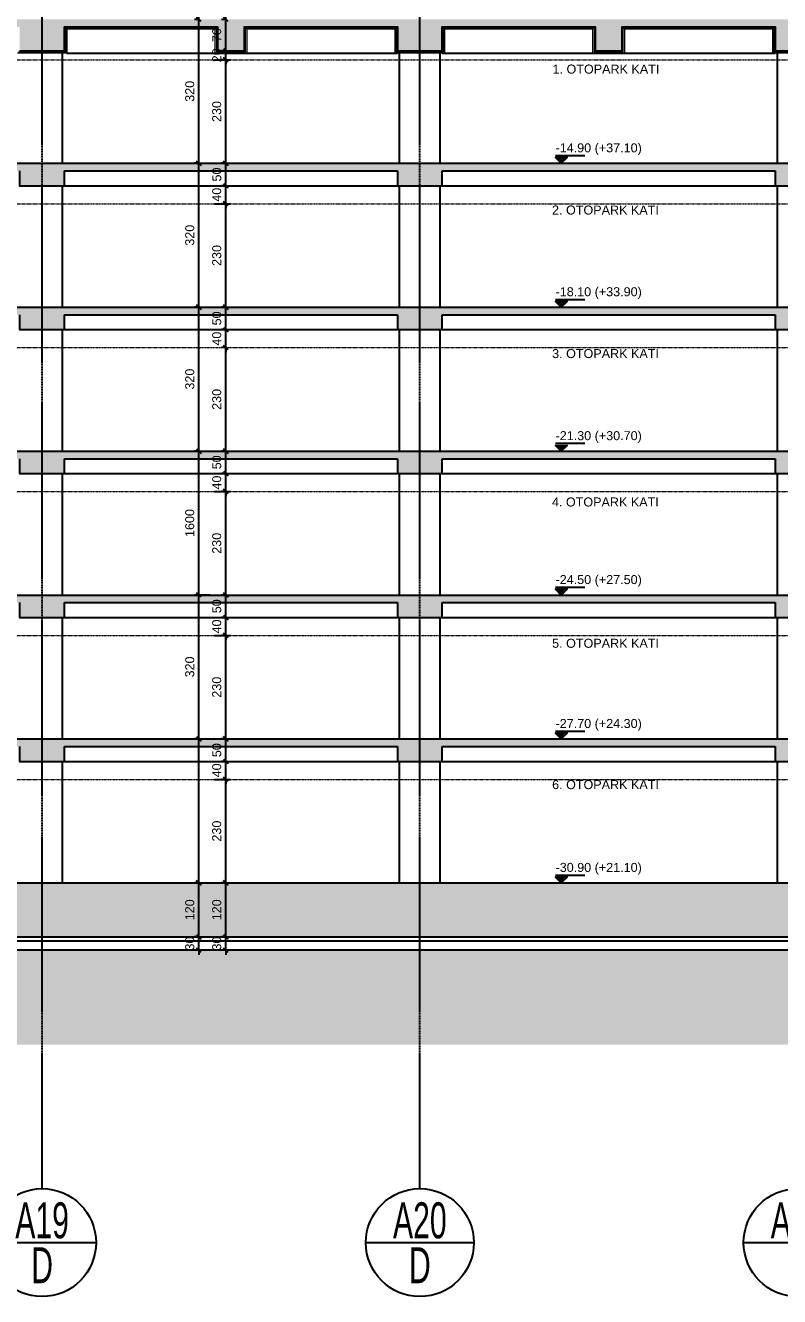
# Model space of a CAD drawing. Header units: centimetres. Extents: x -678439 to 71514, y -426864 to 8594.
# Drawn here: x 45153 to 46830, y 1200 to 4027 of the extents above; entities that cross this region are included whole.
import ezdxf
from ezdxf.enums import TextEntityAlignment as Align

# ---------------------------------------------------------------- set-up
doc = ezdxf.new("R2010")
doc.units = ezdxf.units.CM
doc.header["$LTSCALE"] = 0.01
doc.header["$MEASUREMENT"] = 0
doc.header["$PDMODE"] = 3
for name, pattern in [('$0$CENTER', [50.8, 31.75, -6.35, 6.35, -6.35]), ('HIDDEN', [9.525, 6.35, -3.175]), ('HIDDEN2', [0.1875, 0.125, -0.0625]), ('K5LT_AXLED', [19.5, 15, -1.5, 1.5, -1.5])]:
    doc.linetypes.add(name, pattern=pattern)
doc.layers.get('0').update_dxf_attribs({"lineweight": 0})
doc.layers.get('DefPoints').update_dxf_attribs({"color": 200})
for name, color, linetype in [('$0$V-0_Axis', 8, '$0$CENTER'), ('AR-Water Isolation', 1, 'HIDDEN2'), ('V-0_Dimension', 1, 'Continuous'), ('V-0_Elevation_015', 103, 'Continuous'), ('V-0_Hatch_Concrete', 252, 'Continuous'), ('V-0_Notation_Level_500', 2, 'Continuous'), ('V-0_Text_Axis_10', 132, 'Continuous'), ('V-0_Text_Tr', 7, 'Continuous'), ('V-2_Column', 160, 'Continuous'), ('V_DUVAR', 3, 'Continuous')]:
    doc.layers.add(name, color=color, linetype=linetype)
doc.layers.add('AG-Insulation_Heat_Rockwool', color=95, linetype='BATTING', lineweight=13)
doc.layers.add('AR-HIDDEN', color=9, linetype='HIDDEN', lineweight=18)
doc.styles.add('VIVA_100', font='arial.ttf', dxfattribs={"height": 20})
doc.styles.add('VIVA_200', font='arial.ttf', dxfattribs={"height": 50})
doc.linetypes.add('BATTING', pattern='A,0.0001,-0.1,[134,ltypeshp.shx,S=0.1,R=0,X=-0.1,Y=0],-0.2,[134,ltypeshp.shx,S=0.1,R=180,X=0.1,Y=0],-0.1', length=0.4001)
doc.dimstyles.new('VIVA_100', dxfattribs={"dimscale": 10, "dimtxt": 25, "dimasz": 1, "dimexe": 1, "dimexo": 1, "dimgap": 1, "dimtad": 1, "dimdec": 0, "dimzin": 3, "dimdsep": 46, "dimtxsty": 'VIVA_100', "dimblk": 'OBLIQUE', "dimcen": 0, "dimdle": 1, "dimclrd": 256, "dimclre": 256, "dimclrt": 256, "dimadec": 1, "dimazin": 0, "dimtfac": 0.75, "dimtdec": 0, "dimtix": 1, "dimtmove": 2, "dimatfit": 2, "dimldrblk": 'DOT', "dimfxlon": 1, "dimfrac": 1, "dimtolj": 1, "dimtzin": 0, "dimlwd": -1, "dimlwe": -1, "dimarcsym": 0})

# ---------------------------------------------------------------- blocks, each defined once
blk = doc.blocks.new('V_AKS ETIKET')
at = {"layer": 'V-0_Text_Axis_10', "ltscale": 50}
blk.add_line((-60, 60), (60, 60), dxfattribs=at)
blk.add_circle((0, 60), 60, dxfattribs=at)
at = {"layer": 'V-0_Text_Axis_10', "style": 'VIVA_200', "width": 0.6}
for tag, p in [('AKS', (0, 52.8)), ('BLOK', (0, 2.9))]:
    blk.add_attdef(tag, text='', height=40, dxfattribs=at).set_placement(p, align=Align.BOTTOM_CENTER)
blk = doc.blocks.new('_OBLIQUE')
at = {"color": 0, "linetype": 'ByBlock'}
blk.add_line((-0.5, -0.5), (0.5, 0.5), dxfattribs=at)
blk = doc.blocks.new('*D105')
at = {"layer": 'DefPoints', "color": 0, "transparency": 16777216}
for p in [(45598.3, 2000), (45598.3, 2000), (45598.3, 1970)]:
    blk.add_point(p, dxfattribs=at)
at = {"layer": 'V-0_Dimension', "transparency": 16777216}
for p, q in [((45598.3, 2000), (45598.3, 2010)), ((45598.3, 2000), (45588.3, 2000)), ((45598.3, 1970), (45598.3, 2000)), ((45598.3, 1970), (45588.3, 1970)), ((45598.3, 1970), (45598.3, 1960))]:
    blk.add_line(p, q, dxfattribs=at)
at = {"layer": 'V-0_Dimension', "transparency": 16777216, "xscale": 10, "yscale": 10, "zscale": 10}
for p, rotation in [((45598.3, 2000), 270), ((45598.3, 1970), 90)]:
    blk.add_blockref('_OBLIQUE', p, dxfattribs=dict(at, rotation=rotation))
at = {"layer": 'V-0_Dimension', "transparency": 16777216, "insert": (45578.1, 1985), "char_height": 20, "attachment_point": 5, "rotation": 90, "style": 'VIVA_100'}
blk.add_mtext('\\A1;30 ', dxfattribs=at)
blk = doc.blocks.new('_DOT')
blk.add_line((-0.5, 0), (-1, 0))
at = {"const_width": 0.5}
blk.add_lwpolyline([(-0.25, 0, 1), (0.25, 0, 1)], format="xyb", close=True, dxfattribs=at)
blk = doc.blocks.new('*D130')
at = {"layer": 'DefPoints', "color": 0, "transparency": 16777216}
for p in [(45598.3, 2120), (45598.3, 2120), (45598.3, 2000)]:
    blk.add_point(p, dxfattribs=at)
at = {"layer": 'V-0_Dimension', "transparency": 16777216}
for p, q in [((45598.3, 2120), (45588.3, 2120)), ((45598.3, 1990), (45598.3, 2130)), ((45598.3, 2000), (45588.3, 2000))]:
    blk.add_line(p, q, dxfattribs=at)
at = {"layer": 'V-0_Dimension', "transparency": 16777216, "xscale": 10, "yscale": 10, "zscale": 10}
for p, rotation in [((45598.3, 2120), 90), ((45598.3, 2000), 270)]:
    blk.add_blockref('_OBLIQUE', p, dxfattribs=dict(at, rotation=rotation))
at = {"layer": 'V-0_Dimension', "transparency": 16777216, "insert": (45578.1, 2060), "char_height": 20, "attachment_point": 5, "rotation": 90, "style": 'VIVA_100'}
blk.add_mtext('\\A1;120 ', dxfattribs=at)
blk = doc.blocks.new('*D131')
at = {"layer": 'DefPoints', "color": 0, "transparency": 16777216}
for p in [(45206.1, 2350), (45598.3, 2350), (45598.3, 2120)]:
    blk.add_point(p, dxfattribs=at)
at = {"layer": 'V-0_Dimension', "transparency": 16777216}
for p, q in [((45573.3, 2350), (45608.3, 2350)), ((45598.3, 2110), (45598.3, 2360)), ((45598.3, 2120), (45588.3, 2120))]:
    blk.add_line(p, q, dxfattribs=at)
at = {"layer": 'V-0_Dimension', "transparency": 16777216, "xscale": 10, "yscale": 10, "zscale": 10}
for p, rotation in [((45598.3, 2350), 90), ((45598.3, 2120), 270)]:
    blk.add_blockref('_OBLIQUE', p, dxfattribs=dict(at, rotation=rotation))
at = {"layer": 'V-0_Dimension', "transparency": 16777216, "insert": (45578.1, 2235), "char_height": 20, "attachment_point": 5, "rotation": 90, "style": 'VIVA_100'}
blk.add_mtext('\\A1;230 ', dxfattribs=at)
blk = doc.blocks.new('*D132')
at = {"layer": 'DefPoints', "color": 0, "transparency": 16777216}
for p in [(45215.3, 3720), (45598.3, 3720), (45598.3, 3670)]:
    blk.add_point(p, dxfattribs=at)
at = {"layer": 'V-0_Dimension', "transparency": 16777216}
for p, q in [((45573.3, 3720), (45608.3, 3720)), ((45598.3, 3660), (45598.3, 3730)), ((45598.3, 3670), (45588.3, 3670))]:
    blk.add_line(p, q, dxfattribs=at)
at = {"layer": 'V-0_Dimension', "transparency": 16777216, "xscale": 10, "yscale": 10, "zscale": 10}
for p, rotation in [((45598.3, 3720), 90), ((45598.3, 3670), 270)]:
    blk.add_blockref('_OBLIQUE', p, dxfattribs=dict(at, rotation=rotation))
at = {"layer": 'V-0_Dimension', "transparency": 16777216, "insert": (45578.1, 3695), "char_height": 20, "attachment_point": 5, "rotation": 90, "style": 'VIVA_100'}
blk.add_mtext('\\A1;50 ', dxfattribs=at)
blk = doc.blocks.new('*D106')
at = {"layer": 'DefPoints', "color": 0, "transparency": 16777216}
for p in [(45598.3, 2760), (45598.3, 2760), (45598.3, 2710)]:
    blk.add_point(p, dxfattribs=at)
at = {"layer": 'V-0_Dimension', "transparency": 16777216}
for p, q in [((45598.3, 2700), (45598.3, 2770)), ((45598.3, 2760), (45588.3, 2760)), ((45598.3, 2710), (45588.3, 2710))]:
    blk.add_line(p, q, dxfattribs=at)
at = {"layer": 'V-0_Dimension', "transparency": 16777216, "xscale": 10, "yscale": 10, "zscale": 10}
for p, rotation in [((45598.3, 2760), 90), ((45598.3, 2710), 270)]:
    blk.add_blockref('_OBLIQUE', p, dxfattribs=dict(at, rotation=rotation))
at = {"layer": 'V-0_Dimension', "transparency": 16777216, "insert": (45578.1, 2735), "char_height": 20, "attachment_point": 5, "rotation": 90, "style": 'VIVA_100'}
blk.add_mtext('\\A1;50 ', dxfattribs=at)
blk = doc.blocks.new('*D133')
at = {"layer": 'DefPoints', "color": 0, "transparency": 16777216}
for p in [(45206.1, 2990), (45598.3, 2990), (45598.3, 2760)]:
    blk.add_point(p, dxfattribs=at)
at = {"layer": 'V-0_Dimension', "transparency": 16777216}
for p, q in [((45598.3, 2750), (45598.3, 3000)), ((45573.3, 2990), (45608.3, 2990)), ((45598.3, 2760), (45588.3, 2760))]:
    blk.add_line(p, q, dxfattribs=at)
at = {"layer": 'V-0_Dimension', "transparency": 16777216, "xscale": 10, "yscale": 10, "zscale": 10}
for p, rotation in [((45598.3, 2990), 90), ((45598.3, 2760), 270)]:
    blk.add_blockref('_OBLIQUE', p, dxfattribs=dict(at, rotation=rotation))
at = {"layer": 'V-0_Dimension', "transparency": 16777216, "insert": (45578.1, 2875), "char_height": 20, "attachment_point": 5, "rotation": 90, "style": 'VIVA_100'}
blk.add_mtext('\\A1;230 ', dxfattribs=at)
blk = doc.blocks.new('*D107')
at = {"layer": 'DefPoints', "color": 0, "transparency": 16777216}
for p in [(45598.3, 3080), (45609.7, 3080), (45609.7, 3030)]:
    blk.add_point(p, dxfattribs=at)
at = {"layer": 'V-0_Dimension', "transparency": 16777216}
for p, q in [((45598.3, 3020), (45598.3, 3090)), ((45599.7, 3080), (45588.3, 3080)), ((45599.7, 3030), (45588.3, 3030))]:
    blk.add_line(p, q, dxfattribs=at)
at = {"layer": 'V-0_Dimension', "transparency": 16777216, "xscale": 10, "yscale": 10, "zscale": 10}
for p, rotation in [((45598.3, 3080), 90), ((45598.3, 3030), 270)]:
    blk.add_blockref('_OBLIQUE', p, dxfattribs=dict(at, rotation=rotation))
at = {"layer": 'V-0_Dimension', "transparency": 16777216, "insert": (45578.1, 3055), "char_height": 20, "attachment_point": 5, "rotation": 90, "style": 'VIVA_100'}
blk.add_mtext('\\A1;50 ', dxfattribs=at)
blk = doc.blocks.new('*D108')
at = {"layer": 'DefPoints', "color": 0, "transparency": 16777216}
for p in [(45598.3, 3310), (45609.7, 3310), (45609.7, 3080)]:
    blk.add_point(p, dxfattribs=at)
at = {"layer": 'V-0_Dimension', "transparency": 16777216}
for p, q in [((45599.7, 3310), (45588.3, 3310)), ((45598.3, 3070), (45598.3, 3320)), ((45599.7, 3080), (45588.3, 3080))]:
    blk.add_line(p, q, dxfattribs=at)
at = {"layer": 'V-0_Dimension', "transparency": 16777216, "xscale": 10, "yscale": 10, "zscale": 10}
for p, rotation in [((45598.3, 3310), 90), ((45598.3, 3080), 270)]:
    blk.add_blockref('_OBLIQUE', p, dxfattribs=dict(at, rotation=rotation))
at = {"layer": 'V-0_Dimension', "transparency": 16777216, "insert": (45578.1, 3195), "char_height": 20, "attachment_point": 5, "rotation": 90, "style": 'VIVA_100'}
blk.add_mtext('\\A1;230 ', dxfattribs=at)
blk = doc.blocks.new('*D109')
at = {"layer": 'DefPoints', "color": 0, "transparency": 16777216}
for p in [(45598.3, 3350), (45609.7, 3350), (45609.7, 3310)]:
    blk.add_point(p, dxfattribs=at)
at = {"layer": 'V-0_Dimension', "transparency": 16777216}
for p, q in [((45599.7, 3350), (45588.3, 3350)), ((45598.3, 3350), (45598.3, 3360)), ((45598.3, 3310), (45598.3, 3350)), ((45599.7, 3310), (45588.3, 3310)), ((45598.3, 3310), (45598.3, 3300))]:
    blk.add_line(p, q, dxfattribs=at)
at = {"layer": 'V-0_Dimension', "transparency": 16777216, "xscale": 10, "yscale": 10, "zscale": 10}
for p, rotation in [((45598.3, 3350), 270), ((45598.3, 3310), 90)]:
    blk.add_blockref('_OBLIQUE', p, dxfattribs=dict(at, rotation=rotation))
at = {"layer": 'V-0_Dimension', "transparency": 16777216, "insert": (45578.1, 3330), "char_height": 20, "attachment_point": 5, "rotation": 90, "style": 'VIVA_100'}
blk.add_mtext('\\A1;40 ', dxfattribs=at)
blk = doc.blocks.new('*D110')
at = {"layer": 'DefPoints', "color": 0, "transparency": 16777216}
for p in [(45598.3, 3400), (45598.3, 3400), (45609.7, 3350)]:
    blk.add_point(p, dxfattribs=at)
at = {"layer": 'V-0_Dimension', "transparency": 16777216}
for p, q in [((45598.3, 3400), (45588.3, 3400)), ((45598.3, 3340), (45598.3, 3410)), ((45599.7, 3350), (45588.3, 3350))]:
    blk.add_line(p, q, dxfattribs=at)
at = {"layer": 'V-0_Dimension', "transparency": 16777216, "xscale": 10, "yscale": 10, "zscale": 10}
for p, rotation in [((45598.3, 3400), 90), ((45598.3, 3350), 270)]:
    blk.add_blockref('_OBLIQUE', p, dxfattribs=dict(at, rotation=rotation))
at = {"layer": 'V-0_Dimension', "transparency": 16777216, "insert": (45578.1, 3375), "char_height": 20, "attachment_point": 5, "rotation": 90, "style": 'VIVA_100'}
blk.add_mtext('\\A1;50 ', dxfattribs=at)
blk = doc.blocks.new('*D134')
at = {"layer": 'DefPoints', "color": 0, "transparency": 16777216}
for p in [(45206.1, 3630), (45598.3, 3630), (45598.3, 3400)]:
    blk.add_point(p, dxfattribs=at)
at = {"layer": 'V-0_Dimension', "transparency": 16777216}
for p, q in [((45573.3, 3630), (45608.3, 3630)), ((45598.3, 3390), (45598.3, 3640)), ((45598.3, 3400), (45588.3, 3400))]:
    blk.add_line(p, q, dxfattribs=at)
at = {"layer": 'V-0_Dimension', "transparency": 16777216, "xscale": 10, "yscale": 10, "zscale": 10}
for p, rotation in [((45598.3, 3630), 90), ((45598.3, 3400), 270)]:
    blk.add_blockref('_OBLIQUE', p, dxfattribs=dict(at, rotation=rotation))
at = {"layer": 'V-0_Dimension', "transparency": 16777216, "insert": (45578.1, 3515), "char_height": 20, "attachment_point": 5, "rotation": 90, "style": 'VIVA_100'}
blk.add_mtext('\\A1;230 ', dxfattribs=at)
blk = doc.blocks.new('*D111')
at = {"layer": 'DefPoints', "color": 0, "transparency": 16777216}
for p in [(45598.3, 3720), (45598.3, 3720), (45609.7, 3670)]:
    blk.add_point(p, dxfattribs=at)
at = {"layer": 'V-0_Dimension', "transparency": 16777216}
for p, q in [((45598.3, 3720), (45588.3, 3720)), ((45598.3, 3660), (45598.3, 3730)), ((45599.7, 3670), (45588.3, 3670))]:
    blk.add_line(p, q, dxfattribs=at)
at = {"layer": 'V-0_Dimension', "transparency": 16777216, "xscale": 10, "yscale": 10, "zscale": 10}
for p, rotation in [((45598.3, 3720), 90), ((45598.3, 3670), 270)]:
    blk.add_blockref('_OBLIQUE', p, dxfattribs=dict(at, rotation=rotation))
at = {"layer": 'V-0_Dimension', "transparency": 16777216, "insert": (45578.1, 3695), "char_height": 20, "attachment_point": 5, "rotation": 90, "style": 'VIVA_100'}
blk.add_mtext('\\A1;50 ', dxfattribs=at)
blk = doc.blocks.new('*D135')
at = {"layer": 'DefPoints', "color": 0, "transparency": 16777216}
for p in [(45206.1, 3950), (45598.3, 3950), (45598.3, 3720)]:
    blk.add_point(p, dxfattribs=at)
at = {"layer": 'V-0_Dimension', "transparency": 16777216}
for p, q in [((45598.3, 3710), (45598.3, 3960)), ((45573.3, 3950), (45608.3, 3950)), ((45598.3, 3720), (45588.3, 3720))]:
    blk.add_line(p, q, dxfattribs=at)
at = {"layer": 'V-0_Dimension', "transparency": 16777216, "xscale": 10, "yscale": 10, "zscale": 10}
for p, rotation in [((45598.3, 3950), 90), ((45598.3, 3720), 270)]:
    blk.add_blockref('_OBLIQUE', p, dxfattribs=dict(at, rotation=rotation))
at = {"layer": 'V-0_Dimension', "transparency": 16777216, "insert": (45578.1, 3835), "char_height": 20, "attachment_point": 5, "rotation": 90, "style": 'VIVA_100'}
blk.add_mtext('\\A1;230 ', dxfattribs=at)
blk = doc.blocks.new('*D112')
at = {"layer": 'DefPoints', "color": 0, "transparency": 16777216}
for p in [(45598.3, 4040), (45598.3, 4040), (45598.3, 3970)]:
    blk.add_point(p, dxfattribs=at)
at = {"layer": 'V-0_Dimension', "transparency": 16777216}
for p, q in [((45598.3, 3960), (45598.3, 4050)), ((45598.3, 4040), (45588.3, 4040)), ((45598.3, 3970), (45588.3, 3970))]:
    blk.add_line(p, q, dxfattribs=at)
at = {"layer": 'V-0_Dimension', "transparency": 16777216, "xscale": 10, "yscale": 10, "zscale": 10}
for p, rotation in [((45598.3, 4040), 90), ((45598.3, 3970), 270)]:
    blk.add_blockref('_OBLIQUE', p, dxfattribs=dict(at, rotation=rotation))
at = {"layer": 'V-0_Dimension', "transparency": 16777216, "insert": (45578.1, 4005), "char_height": 20, "attachment_point": 5, "rotation": 90, "style": 'VIVA_100'}
blk.add_mtext('\\A1;70 ', dxfattribs=at)
blk = doc.blocks.new('*D117')
at = {"layer": 'DefPoints', "color": 0, "transparency": 16777216}
for p in [(45538.3, 2000), (45538.3, 2000), (45538.3, 1970)]:
    blk.add_point(p, dxfattribs=at)
at = {"layer": 'V-0_Dimension', "transparency": 16777216}
for p, q in [((45538.3, 2000), (45538.3, 2010)), ((45538.3, 2000), (45528.3, 2000)), ((45538.3, 1970), (45538.3, 2000)), ((45538.3, 1970), (45528.3, 1970)), ((45538.3, 1970), (45538.3, 1960))]:
    blk.add_line(p, q, dxfattribs=at)
at = {"layer": 'V-0_Dimension', "transparency": 16777216, "xscale": 10, "yscale": 10, "zscale": 10}
for p, rotation in [((45538.3, 2000), 270), ((45538.3, 1970), 90)]:
    blk.add_blockref('_OBLIQUE', p, dxfattribs=dict(at, rotation=rotation))
at = {"layer": 'V-0_Dimension', "transparency": 16777216, "insert": (45518.1, 1985), "char_height": 20, "attachment_point": 5, "rotation": 90, "style": 'VIVA_100'}
blk.add_mtext('\\A1;30 ', dxfattribs=at)
blk = doc.blocks.new('*D146')
at = {"layer": 'DefPoints', "color": 0, "transparency": 16777216}
for p in [(45538.3, 2120), (45538.3, 2120), (45538.3, 2000)]:
    blk.add_point(p, dxfattribs=at)
at = {"layer": 'V-0_Dimension', "transparency": 16777216}
for p, q in [((45538.3, 2120), (45528.3, 2120)), ((45538.3, 1990), (45538.3, 2130)), ((45538.3, 2000), (45528.3, 2000))]:
    blk.add_line(p, q, dxfattribs=at)
at = {"layer": 'V-0_Dimension', "transparency": 16777216, "xscale": 10, "yscale": 10, "zscale": 10}
for p, rotation in [((45538.3, 2120), 90), ((45538.3, 2000), 270)]:
    blk.add_blockref('_OBLIQUE', p, dxfattribs=dict(at, rotation=rotation))
at = {"layer": 'V-0_Dimension', "transparency": 16777216, "insert": (45518.1, 2060), "char_height": 20, "attachment_point": 5, "rotation": 90, "style": 'VIVA_100'}
blk.add_mtext('\\A1;120 ', dxfattribs=at)
blk = doc.blocks.new('*D147')
at = {"layer": 'DefPoints', "color": 0, "transparency": 16777216}
for p in [(45160.5, 3720), (45538.3, 3720), (45538.3, 2120)]:
    blk.add_point(p, dxfattribs=at)
at = {"layer": 'V-0_Dimension', "transparency": 16777216}
for p, q in [((45513.3, 3720), (45548.3, 3720)), ((45538.3, 2110), (45538.3, 3730)), ((45538.3, 2120), (45528.3, 2120))]:
    blk.add_line(p, q, dxfattribs=at)
at = {"layer": 'V-0_Dimension', "transparency": 16777216, "xscale": 10, "yscale": 10, "zscale": 10}
for p, rotation in [((45538.3, 3720), 90), ((45538.3, 2120), 270)]:
    blk.add_blockref('_OBLIQUE', p, dxfattribs=dict(at, rotation=rotation))
at = {"layer": 'V-0_Dimension', "transparency": 16777216, "insert": (45518.1, 2920), "char_height": 20, "attachment_point": 5, "rotation": 90, "style": 'VIVA_100'}
blk.add_mtext('\\A1;1600 ', dxfattribs=at)
blk = doc.blocks.new('*D118')
at = {"layer": 'DefPoints', "color": 0, "transparency": 16777216}
for p in [(45538.3, 2760), (45916.2, 2760), (45538.3, 2440)]:
    blk.add_point(p, dxfattribs=at)
at = {"layer": 'V-0_Dimension', "transparency": 16777216}
for p, q in [((45538.3, 2430), (45538.3, 2770)), ((45563.3, 2760), (45528.3, 2760)), ((45538.3, 2440), (45528.3, 2440))]:
    blk.add_line(p, q, dxfattribs=at)
at = {"layer": 'V-0_Dimension', "transparency": 16777216, "xscale": 10, "yscale": 10, "zscale": 10}
for p, rotation in [((45538.3, 2760), 90), ((45538.3, 2440), 270)]:
    blk.add_blockref('_OBLIQUE', p, dxfattribs=dict(at, rotation=rotation))
at = {"layer": 'V-0_Dimension', "transparency": 16777216, "insert": (45518.1, 2600), "char_height": 20, "attachment_point": 5, "rotation": 90, "style": 'VIVA_100'}
blk.add_mtext('\\A1;320 ', dxfattribs=at)
blk = doc.blocks.new('*D119')
at = {"layer": 'DefPoints', "color": 0, "transparency": 16777216}
for p in [(45538.3, 3400), (45538.3, 3400), (45538.3, 3080)]:
    blk.add_point(p, dxfattribs=at)
at = {"layer": 'V-0_Dimension', "transparency": 16777216}
for p, q in [((45538.3, 3400), (45528.3, 3400)), ((45538.3, 3070), (45538.3, 3410)), ((45538.3, 3080), (45528.3, 3080))]:
    blk.add_line(p, q, dxfattribs=at)
at = {"layer": 'V-0_Dimension', "transparency": 16777216, "xscale": 10, "yscale": 10, "zscale": 10}
for p, rotation in [((45538.3, 3400), 90), ((45538.3, 3080), 270)]:
    blk.add_blockref('_OBLIQUE', p, dxfattribs=dict(at, rotation=rotation))
at = {"layer": 'V-0_Dimension', "transparency": 16777216, "insert": (45518.1, 3240), "char_height": 20, "attachment_point": 5, "rotation": 90, "style": 'VIVA_100'}
blk.add_mtext('\\A1;320 ', dxfattribs=at)
blk = doc.blocks.new('*D120')
at = {"layer": 'DefPoints', "color": 0, "transparency": 16777216}
for p in [(45538.3, 3720), (45538.3, 3720), (45538.3, 3400)]:
    blk.add_point(p, dxfattribs=at)
at = {"layer": 'V-0_Dimension', "transparency": 16777216}
for p, q in [((45538.3, 3720), (45528.3, 3720)), ((45538.3, 3390), (45538.3, 3730)), ((45538.3, 3400), (45528.3, 3400))]:
    blk.add_line(p, q, dxfattribs=at)
at = {"layer": 'V-0_Dimension', "transparency": 16777216, "xscale": 10, "yscale": 10, "zscale": 10}
for p, rotation in [((45538.3, 3720), 90), ((45538.3, 3400), 270)]:
    blk.add_blockref('_OBLIQUE', p, dxfattribs=dict(at, rotation=rotation))
at = {"layer": 'V-0_Dimension', "transparency": 16777216, "insert": (45518.1, 3560), "char_height": 20, "attachment_point": 5, "rotation": 90, "style": 'VIVA_100'}
blk.add_mtext('\\A1;320 ', dxfattribs=at)
blk = doc.blocks.new('*D121')
at = {"layer": 'DefPoints', "color": 0, "transparency": 16777216}
for p in [(45538.3, 4040), (45539.4, 4040), (45538.3, 3720)]:
    blk.add_point(p, dxfattribs=at)
at = {"layer": 'V-0_Dimension', "transparency": 16777216}
for p, q in [((45538.3, 3710), (45538.3, 4050)), ((45538.3, 4040), (45528.3, 4040)), ((45538.3, 3720), (45528.3, 3720))]:
    blk.add_line(p, q, dxfattribs=at)
at = {"layer": 'V-0_Dimension', "transparency": 16777216, "xscale": 10, "yscale": 10, "zscale": 10}
for p, rotation in [((45538.3, 4040), 90), ((45538.3, 3720), 270)]:
    blk.add_blockref('_OBLIQUE', p, dxfattribs=dict(at, rotation=rotation))
at = {"layer": 'V-0_Dimension', "transparency": 16777216, "insert": (45518.1, 3880), "char_height": 20, "attachment_point": 5, "rotation": 90, "style": 'VIVA_100'}
blk.add_mtext('\\A1;320 ', dxfattribs=at)
blk = doc.blocks.new('*D94')
at = {"layer": 'DefPoints', "color": 0, "transparency": 16777216}
for p in [(45598.3, 3970), (45598.3, 3970), (45598.3, 3950)]:
    blk.add_point(p, dxfattribs=at)
at = {"layer": 'V-0_Dimension', "transparency": 16777216}
for p, q in [((45598.3, 3970), (45588.3, 3970)), ((45598.3, 3970), (45598.3, 3980)), ((45598.3, 3950), (45598.3, 3970)), ((45598.3, 3950), (45588.3, 3950)), ((45598.3, 3950), (45598.3, 3940))]:
    blk.add_line(p, q, dxfattribs=at)
at = {"layer": 'V-0_Dimension', "transparency": 16777216, "xscale": 10, "yscale": 10, "zscale": 10}
for p, rotation in [((45598.3, 3970), 270), ((45598.3, 3950), 90)]:
    blk.add_blockref('_OBLIQUE', p, dxfattribs=dict(at, rotation=rotation))
at = {"layer": 'V-0_Dimension', "transparency": 16777216, "insert": (45578.1, 3960), "char_height": 20, "attachment_point": 5, "rotation": 90, "style": 'VIVA_100'}
blk.add_mtext('\\A1;20 ', dxfattribs=at)
blk = doc.blocks.new('*D95')
at = {"layer": 'DefPoints', "color": 0, "transparency": 16777216}
for p in [(45598.3, 3670), (45598.3, 3670), (45607.4, 3630)]:
    blk.add_point(p, dxfattribs=at)
at = {"layer": 'V-0_Dimension', "transparency": 16777216}
for p, q in [((45598.3, 3670), (45598.3, 3680)), ((45598.3, 3670), (45588.3, 3670)), ((45598.3, 3630), (45598.3, 3670)), ((45598.3, 3630), (45588.3, 3630)), ((45598.3, 3630), (45598.3, 3620))]:
    blk.add_line(p, q, dxfattribs=at)
at = {"layer": 'V-0_Dimension', "transparency": 16777216, "xscale": 10, "yscale": 10, "zscale": 10}
for p, rotation in [((45598.3, 3670), 270), ((45598.3, 3630), 90)]:
    blk.add_blockref('_OBLIQUE', p, dxfattribs=dict(at, rotation=rotation))
at = {"layer": 'V-0_Dimension', "transparency": 16777216, "insert": (45578.1, 3650), "char_height": 20, "attachment_point": 5, "rotation": 90, "style": 'VIVA_100'}
blk.add_mtext('\\A1;40 ', dxfattribs=at)
blk = doc.blocks.new('*D96')
at = {"layer": 'DefPoints', "color": 0, "transparency": 16777216}
for p in [(45598.3, 3030), (45609.7, 3030), (45609.7, 2990)]:
    blk.add_point(p, dxfattribs=at)
at = {"layer": 'V-0_Dimension', "transparency": 16777216}
for p, q in [((45599.7, 3030), (45588.3, 3030)), ((45598.3, 3030), (45598.3, 3040)), ((45598.3, 2990), (45598.3, 3030)), ((45599.7, 2990), (45588.3, 2990)), ((45598.3, 2990), (45598.3, 2980))]:
    blk.add_line(p, q, dxfattribs=at)
at = {"layer": 'V-0_Dimension', "transparency": 16777216, "xscale": 10, "yscale": 10, "zscale": 10}
for p, rotation in [((45598.3, 3030), 270), ((45598.3, 2990), 90)]:
    blk.add_blockref('_OBLIQUE', p, dxfattribs=dict(at, rotation=rotation))
at = {"layer": 'V-0_Dimension', "transparency": 16777216, "insert": (45578.1, 3010), "char_height": 20, "attachment_point": 5, "rotation": 90, "style": 'VIVA_100'}
blk.add_mtext('\\A1;40 ', dxfattribs=at)
blk = doc.blocks.new('*D97')
at = {"layer": 'DefPoints', "color": 0, "transparency": 16777216}
for p in [(45598.3, 2710), (45609.7, 2710), (45609.7, 2670)]:
    blk.add_point(p, dxfattribs=at)
at = {"layer": 'V-0_Dimension', "transparency": 16777216}
for p, q in [((45598.3, 2710), (45598.3, 2720)), ((45599.7, 2710), (45588.3, 2710)), ((45598.3, 2670), (45598.3, 2710)), ((45599.7, 2670), (45588.3, 2670)), ((45598.3, 2670), (45598.3, 2660))]:
    blk.add_line(p, q, dxfattribs=at)
at = {"layer": 'V-0_Dimension', "transparency": 16777216, "xscale": 10, "yscale": 10, "zscale": 10}
for p, rotation in [((45598.3, 2710), 270), ((45598.3, 2670), 90)]:
    blk.add_blockref('_OBLIQUE', p, dxfattribs=dict(at, rotation=rotation))
at = {"layer": 'V-0_Dimension', "transparency": 16777216, "insert": (45578.1, 2690), "char_height": 20, "attachment_point": 5, "rotation": 90, "style": 'VIVA_100'}
blk.add_mtext('\\A1;40 ', dxfattribs=at)
blk = doc.blocks.new('*D98')
at = {"layer": 'DefPoints', "color": 0, "transparency": 16777216}
for p in [(45598.3, 2440), (45598.3, 2440), (45598.3, 2390)]:
    blk.add_point(p, dxfattribs=at)
at = {"layer": 'V-0_Dimension', "transparency": 16777216}
for p, q in [((45598.3, 2440), (45588.3, 2440)), ((45598.3, 2380), (45598.3, 2450)), ((45598.3, 2390), (45588.3, 2390))]:
    blk.add_line(p, q, dxfattribs=at)
at = {"layer": 'V-0_Dimension', "transparency": 16777216, "xscale": 10, "yscale": 10, "zscale": 10}
for p, rotation in [((45598.3, 2440), 90), ((45598.3, 2390), 270)]:
    blk.add_blockref('_OBLIQUE', p, dxfattribs=dict(at, rotation=rotation))
at = {"layer": 'V-0_Dimension', "transparency": 16777216, "insert": (45578.1, 2415), "char_height": 20, "attachment_point": 5, "rotation": 90, "style": 'VIVA_100'}
blk.add_mtext('\\A1;50 ', dxfattribs=at)
blk = doc.blocks.new('*D99')
at = {"layer": 'DefPoints', "color": 0, "transparency": 16777216}
for p in [(45206.1, 2670), (45598.3, 2670), (45598.3, 2440)]:
    blk.add_point(p, dxfattribs=at)
at = {"layer": 'V-0_Dimension', "transparency": 16777216}
for p, q in [((45573.3, 2670), (45608.3, 2670)), ((45598.3, 2430), (45598.3, 2680)), ((45598.3, 2440), (45588.3, 2440))]:
    blk.add_line(p, q, dxfattribs=at)
at = {"layer": 'V-0_Dimension', "transparency": 16777216, "xscale": 10, "yscale": 10, "zscale": 10}
for p, rotation in [((45598.3, 2670), 90), ((45598.3, 2440), 270)]:
    blk.add_blockref('_OBLIQUE', p, dxfattribs=dict(at, rotation=rotation))
at = {"layer": 'V-0_Dimension', "transparency": 16777216, "insert": (45578.1, 2555), "char_height": 20, "attachment_point": 5, "rotation": 90, "style": 'VIVA_100'}
blk.add_mtext('\\A1;230 ', dxfattribs=at)
blk = doc.blocks.new('*D100')
at = {"layer": 'DefPoints', "color": 0, "transparency": 16777216}
for p in [(45598.3, 2390), (45609.7, 2390), (45609.7, 2350)]:
    blk.add_point(p, dxfattribs=at)
at = {"layer": 'V-0_Dimension', "transparency": 16777216}
for p, q in [((45599.7, 2390), (45588.3, 2390)), ((45598.3, 2390), (45598.3, 2400)), ((45598.3, 2350), (45598.3, 2390)), ((45599.7, 2350), (45588.3, 2350)), ((45598.3, 2350), (45598.3, 2340))]:
    blk.add_line(p, q, dxfattribs=at)
at = {"layer": 'V-0_Dimension', "transparency": 16777216, "xscale": 10, "yscale": 10, "zscale": 10}
for p, rotation in [((45598.3, 2390), 270), ((45598.3, 2350), 90)]:
    blk.add_blockref('_OBLIQUE', p, dxfattribs=dict(at, rotation=rotation))
at = {"layer": 'V-0_Dimension', "transparency": 16777216, "insert": (45578.1, 2370), "char_height": 20, "attachment_point": 5, "rotation": 90, "style": 'VIVA_100'}
blk.add_mtext('\\A1;40 ', dxfattribs=at)
blk = doc.blocks.new('*U83')
blk.add_hatch(color=256).paths.add_polyline_path([(12.8, 12.8), (-12.8, 12.8), (0, 0)])
for p, q in [((-12.8, 17.4), (52.2, 17.4)), ((0, 0), (50.4, 0))]:
    blk.add_line(p, q)
blk.add_lwpolyline([(0, 0), (-12.8, 12.8), (12.8, 12.8)], close=True)
at = {"style": 'VIVA_100'}
blk.add_attdef('%%P0.00', (-12.8, 24.3), '', height=20, dxfattribs=at)
blk = doc.blocks.new('kot-b-b')
at = {"layer": 'V-0_Notation_Level_500', "transparency": 33554687}
for p, values in [((17460.1, 3710), {'%%P0.00': '-14.90 (+37.10)'}), ((17460.1, 3390), {'%%P0.00': '-18.10 (+33.90)'}), ((17460.1, 3070), {'%%P0.00': '-21.30 (+30.70)'}), ((17460.1, 2750), {'%%P0.00': '-24.50 (+27.50)'}), ((17460.1, 2430), {'%%P0.00': '-27.70 (+24.30)'}), ((17460.1, 2110), {'%%P0.00': '-30.90 (+21.10)'})]:
    blk.add_blockref('*U83', p, dxfattribs=at).add_auto_attribs(values)

msp = doc.modelspace()

# ---------------------------------------------------------------- hatches: boundary and pattern name
at = {"ltscale": 0.3}
h = msp.add_hatch(dxfattribs=at)
h.set_pattern_fill('EARTH', color=16, scale=10)
h.set_pattern_definition([(3e-14, (-9498.566, -12628.464), (63.5, 63.5), [63.5, -63.5]), (3e-14, (-9498.566, -12604.65), (63.5, 63.5), [63.5, -63.5]), (3e-14, (-9498.566, -12580.84), (63.5, 63.5), [63.5, -63.5]), (90, (-9490.63, -12572.9), (-63.5, 63.5), [63.5, -63.5]), (90, (-9466.816, -12572.9), (-63.5, 63.5), [63.5, -63.5]), (90, (-9443, -12572.9), (-63.5, 63.5), [63.5, -63.5])])
h.paths.add_polyline_path([(51534.7, 5247), (50824.7, 5254.1), (50824.7, 2000), (50864.7, 2000), (50864.7, 1960), (50824.7, 1970), (41219.3, 1970), (41219.3, 1760), (51024.7, 1760), (51024.7, 5145), (51826.8, 5145), (51826.8, 5247)])
at = {"layer": 'V-0_Hatch_Concrete', "transparency": 33554534}
h = msp.add_hatch(color=256, dxfattribs=at)
h.dxf.hatch_style = 1
h.paths.add_polyline_path([(50804.7, 4885), (50724.7, 4885), (50179.7, 4885), (50179.7, 4835), (50279.7, 4835), (50279.7, 4870), (50724.7, 4870), (50724.7, 4835), (50764.7, 4835), (50764.7, 4040), (50179.7, 4040), (50179.7, 3970), (50279.7, 3970), (50279.7, 4023), (50724.7, 4023), (50724.7, 3970), (50764.7, 3970), (50764.7, 3720), (50179.7, 3720), (50179.7, 3670), (50279.7, 3670), (50279.7, 3703), (50724.7, 3703), (50724.7, 3670), (50764.7, 3670), (50764.7, 3400), (50179.7, 3400), (50179.7, 3350), (50279.7, 3350), (50279.7, 3383), (50724.7, 3383), (50724.7, 3350), (50764.7, 3350), (50764.7, 3080), (50179.7, 3080), (50179.7, 3030), (50279.7, 3030), (50279.7, 3063), (50724.7, 3063), (50724.7, 3030), (50764.7, 3030), (50764.7, 2760), (50179.7, 2760), (50179.7, 2710), (50279.7, 2710), (50279.7, 2743), (50724.7, 2743), (50724.7, 2710), (50764.7, 2710), (50764.7, 2440), (50179.7, 2440), (50179.7, 2390), (50279.7, 2390), (50279.7, 2423), (50724.7, 2423), (50724.7, 2390), (50764.7, 2390), (50764.7, 2120), (41219.3, 2120), (41219.3, 2000), (50804.7, 2000)])
h = msp.add_hatch(color=256, dxfattribs=at)
h.dxf.hatch_style = 1
h.paths.add_polyline_path([(48599.7, 4023), (48939.7, 4023), (48939.7, 3970), (48999.7, 3970), (48999.7, 4023), (49339.7, 4023), (49339.7, 3990), (49439.7, 3990), (49439.7, 4023), (49779.7, 4023), (49779.7, 3970), (49839.7, 3970), (49839.7, 4023), (49929.7, 4023), (49929.7, 4040), (41219.3, 4040), (41219.3, 4015), (41369.7, 4015), (41369.7, 3970), (41469.7, 3970), (41469.7, 4023), (41779.7, 4023), (41779.7, 3970), (41879.7, 3970), (41879.7, 4023), (42219.7, 4023), (42219.7, 3970), (42279.7, 3970), (42279.7, 4023), (42619.7, 4023), (42619.7, 3970), (42719.7, 3970), (42719.7, 4023), (43059.7, 4023), (43059.7, 3970), (43119.7, 3970), (43119.7, 4023), (43459.7, 4023), (43459.7, 3970), (43559.7, 3970), (43559.7, 4023), (43899.7, 4023), (43899.7, 3970), (43959.7, 3970), (43959.7, 4023), (44299.7, 4023), (44299.7, 3970), (44399.7, 3970), (44399.7, 4023), (44739.7, 4023), (44739.7, 3970), (44799.7, 3970), (44799.7, 4023), (45139.7, 4023), (45139.7, 3970), (45239.7, 3970), (45239.7, 4023), (45579.7, 4023), (45579.7, 3970), (45639.7, 3970), (45639.7, 4023), (45979.7, 4023), (45979.7, 3970), (46079.7, 3970), (46079.7, 4023), (46419.7, 4023), (46419.7, 3970), (46479.7, 3970), (46479.7, 4023), (46819.7, 4023), (46819.7, 3970), (46919.7, 3970), (46919.7, 4023), (47259.7, 4023), (47259.7, 3970), (47319.7, 3970), (47319.7, 4023), (47659.7, 4023), (47659.7, 3970), (47759.7, 3970), (47759.7, 4023), (48099.7, 4023), (48099.7, 3970), (48159.7, 3970), (48159.7, 4023), (48499.7, 4023), (48499.7, 3970), (48599.7, 3970)])
h.paths.add_polyline_path([(48599.7, 3703), (49339.7, 3703), (49339.7, 3670), (49439.7, 3670), (49439.7, 3703), (49869.7, 3703), (49869.7, 3670), (49929.7, 3670), (49929.7, 3720), (41219.3, 3720), (41219.3, 3703), (41359.7, 3703), (41359.7, 3670), (41469.7, 3670), (41469.7, 3703), (41779.7, 3703), (41779.7, 3670), (41879.7, 3670), (41879.7, 3703), (42619.7, 3703), (42619.7, 3670), (42719.7, 3670), (42719.7, 3703), (43459.7, 3703), (43459.7, 3670), (43559.7, 3670), (43559.7, 3703), (44299.7, 3703), (44299.7, 3670), (44399.7, 3670), (44399.7, 3703), (45139.7, 3703), (45139.7, 3670), (45239.7, 3670), (45239.7, 3703), (45979.7, 3703), (45979.7, 3670), (46079.7, 3670), (46079.7, 3703), (46819.7, 3703), (46819.7, 3670), (46919.7, 3670), (46919.7, 3703), (47659.7, 3703), (47659.7, 3670), (47759.7, 3670), (47759.7, 3703), (48499.7, 3703), (48499.7, 3670), (48599.7, 3670)])
h.paths.add_polyline_path([(48599.7, 3383), (49339.7, 3383), (49339.7, 3350), (49439.7, 3350), (49439.7, 3383), (49869.7, 3383), (49869.7, 3350), (49929.7, 3350), (49929.7, 3400), (41219.3, 3400), (41219.3, 3383), (41359.7, 3383), (41359.7, 3350), (41459.7, 3350), (41459.7, 3383), (41779.7, 3383), (41779.7, 3350), (41879.7, 3350), (41879.7, 3383), (42619.7, 3383), (42619.7, 3350), (42719.7, 3350), (42719.7, 3383), (43459.7, 3383), (43459.7, 3350), (43559.7, 3350), (43559.7, 3383), (44299.7, 3383), (44299.7, 3350), (44399.7, 3350), (44399.7, 3383), (45139.7, 3383), (45139.7, 3350), (45239.7, 3350), (45239.7, 3383), (45979.7, 3383), (45979.7, 3350), (46079.7, 3350), (46079.7, 3383), (46819.7, 3383), (46819.7, 3350), (46919.7, 3350), (46919.7, 3383), (47659.7, 3383), (47659.7, 3350), (47759.7, 3350), (47759.7, 3383), (48499.7, 3383), (48499.7, 3350), (48599.7, 3350)])
h.paths.add_polyline_path([(48599.7, 3063), (49339.7, 3063), (49339.7, 3030), (49439.7, 3030), (49439.7, 3063), (49869.7, 3063), (49869.7, 3030), (49929.7, 3030), (49929.7, 3080), (41219.3, 3080), (41219.3, 3063), (41359.7, 3063), (41359.7, 3030), (41459.7, 3030), (41459.7, 3063), (41779.7, 3063), (41779.7, 3030), (41879.7, 3030), (41879.7, 3063), (42619.7, 3063), (42619.7, 3030), (42719.7, 3030), (42719.7, 3063), (43459.7, 3063), (43459.7, 3030), (43559.7, 3030), (43559.7, 3063), (44299.7, 3063), (44299.7, 3030), (44399.7, 3030), (44399.7, 3063), (45139.7, 3063), (45139.7, 3030), (45239.7, 3030), (45239.7, 3063), (45979.7, 3063), (45979.7, 3030), (46079.7, 3030), (46079.7, 3063), (46819.7, 3063), (46819.7, 3030), (46919.7, 3030), (46919.7, 3063), (47659.7, 3063), (47659.7, 3030), (47759.7, 3030), (47759.7, 3063), (48499.7, 3063), (48499.7, 3030), (48599.7, 3030)])
h.paths.add_polyline_path([(48599.7, 2743), (49339.7, 2743), (49339.7, 2710), (49439.7, 2710), (49439.7, 2743), (49869.7, 2743), (49869.7, 2710), (49929.7, 2710), (49929.7, 2760), (41219.3, 2760), (41219.3, 2743), (41359.7, 2743), (41359.7, 2710), (41459.7, 2710), (41459.7, 2743), (41779.7, 2743), (41779.7, 2710), (41879.7, 2710), (41879.7, 2743), (42619.7, 2743), (42619.7, 2710), (42719.7, 2710), (42719.7, 2743), (43459.7, 2743), (43459.7, 2710), (43559.7, 2710), (43559.7, 2743), (44299.7, 2743), (44299.7, 2710), (44399.7, 2710), (44399.7, 2743), (45139.7, 2743), (45139.7, 2710), (45239.7, 2710), (45239.7, 2743), (45979.7, 2743), (45979.7, 2710), (46079.7, 2710), (46079.7, 2743), (46819.7, 2743), (46819.7, 2710), (46919.7, 2710), (46919.7, 2743), (47659.7, 2743), (47659.7, 2710), (47759.7, 2710), (47759.7, 2743), (48499.7, 2743), (48499.7, 2710), (48599.7, 2710)])
h.paths.add_polyline_path([(48599.7, 2423), (49339.7, 2423), (49339.7, 2390), (49439.7, 2390), (49439.7, 2423), (49869.7, 2423), (49869.7, 2390), (49929.7, 2390), (49929.7, 2440), (41219.3, 2440), (41219.3, 2423), (41359.7, 2423), (41359.7, 2390), (41459.7, 2390), (41459.7, 2423), (41779.7, 2423), (41779.7, 2390), (41879.7, 2390), (41879.7, 2423), (42619.7, 2423), (42619.7, 2390), (42719.7, 2390), (42719.7, 2423), (43459.7, 2423), (43459.7, 2390), (43559.7, 2390), (43559.7, 2423), (44299.7, 2423), (44299.7, 2390), (44399.7, 2390), (44399.7, 2423), (45139.7, 2423), (45139.7, 2390), (45239.7, 2390), (45239.7, 2423), (45979.7, 2423), (45979.7, 2390), (46079.7, 2390), (46079.7, 2423), (46819.7, 2423), (46819.7, 2390), (46919.7, 2390), (46919.7, 2423), (47659.7, 2423), (47659.7, 2390), (47759.7, 2390), (47759.7, 2423), (48499.7, 2423), (48499.7, 2390), (48599.7, 2390)])

# ---------------------------------------------------------------- linework, layer by layer
at = {"layer": '$0$V-0_Axis'}
for p, q in [((45189.7, 1440), (45189.7, 8296.2)), ((46029.7, 1440), (46029.7, 8296.2))]:
    msp.add_line(p, q, dxfattribs=at)
at = {"layer": 'AG-Insulation_Heat_Rockwool', "linetype": 'Continuous', "ltscale": 1.2}
msp.add_lwpolyline([(46924.7, 3965), (46814.7, 3965), (46814.7, 4018), (46484.7, 4018), (46484.7, 3965), (46414.7, 3965), (46414.7, 4018), (46084.7, 4018), (46084.7, 3965), (45974.7, 3965), (45974.7, 4018), (45644.7, 4018), (45644.7, 3965), (45574.7, 3965), (45574.7, 3974.5), (45574.7, 4018), (45244.7, 4018), (45244.7, 3965), (45134.7, 3965)], dxfattribs=at)
at = {"layer": 'AG-Insulation_Heat_Rockwool', "ltscale": 0.6}
msp.add_lwpolyline([(45137.2, 3967.5), (45242.2, 3967.5), (45242.2, 4020.5), (45577.2, 4020.5), (45577.2, 3974.5), (45577.2, 3967.5), (45642.2, 3967.5), (45642.2, 4020.5), (45977.2, 4020.5), (45977.2, 3967.5), (46082.2, 3967.5), (46082.2, 4020.5), (46417.2, 4020.5), (46417.2, 3967.5), (46482.2, 3967.5), (46482.2, 4020.5), (46817.2, 4020.5), (46817.2, 3967.5), (46922.2, 3967.5)], dxfattribs=at)
at = {"layer": 'AR-HIDDEN', "color": 1, "linetype": 'K5LT_AXLED', "transparency": 33554687}
for points in [[(41219.3, 3950), (49909.7, 3950)], [(41219.3, 3630), (49909.7, 3630)], [(41219.3, 3310), (49909.7, 3310)], [(41219.3, 2990), (49909.7, 2990)], [(41219.3, 2670), (49909.7, 2670)], [(41219.3, 2350), (49909.7, 2350)]]:
    msp.add_lwpolyline(points, dxfattribs=at)
at = {"layer": 'AR-Water Isolation', "ltscale": 6, "const_width": 0.3}
msp.add_lwpolyline([(50804.8, 1990.2), (41219.3, 1990.2)], dxfattribs=at)
at = {"layer": 'AR-Water Isolation', "linetype": 'Continuous', "ltscale": 2.5}
for points in [[(50804.8, 1990.3), (41219.3, 1990.3)], [(50804.8, 1990), (41219.3, 1990)]]:
    msp.add_lwpolyline(points, dxfattribs=at)
at = {"layer": 'V-0_Elevation_015', "ltscale": 0.3}
for p, q in [((45234.7, 3720), (45234.7, 3965)), ((45244.7, 3965), (45979.7, 3965)), ((45984.7, 3720), (45984.7, 3970)), ((46074.7, 3720), (46074.7, 3970)), ((46079.7, 3965), (46819.7, 3965)), ((46824.7, 3720), (46824.7, 3970)), ((45234.7, 3400), (45234.7, 3670)), ((45239.7, 3670), (45979.7, 3670)), ((45984.7, 3400), (45984.7, 3670)), ((46074.7, 3400), (46074.7, 3670)), ((46079.7, 3670), (46819.7, 3670)), ((46824.7, 3400), (46824.7, 3670)), ((45234.7, 3080), (45234.7, 3350)), ((45239.7, 3350), (45979.7, 3350)), ((45984.7, 3080), (45984.7, 3350)), ((46074.7, 3080), (46074.7, 3350)), ((46079.7, 3350), (46819.7, 3350)), ((46824.7, 3080), (46824.7, 3350)), ((45234.7, 2760), (45234.7, 3030)), ((45239.7, 3030), (45979.7, 3030)), ((45984.7, 2760), (45984.7, 3030)), ((46074.7, 2760), (46074.7, 3030)), ((46079.7, 3030), (46819.7, 3030)), ((46824.7, 2760), (46824.7, 3030)), ((45234.7, 2440), (45234.7, 2710)), ((45239.7, 2710), (45979.7, 2710)), ((45984.7, 2440), (45984.7, 2710)), ((46074.7, 2440), (46074.7, 2710)), ((46079.7, 2710), (46819.7, 2710)), ((46824.7, 2440), (46824.7, 2710)), ((45234.7, 2120), (45234.7, 2390)), ((45239.7, 2390), (45979.7, 2390)), ((45984.7, 2120), (45984.7, 2390)), ((46074.7, 2120), (46074.7, 2390)), ((46079.7, 2390), (46819.7, 2390)), ((46824.7, 2120), (46824.7, 2390))]:
    msp.add_line(p, q, dxfattribs=at)
at = {"layer": 'V-2_Column', "ltscale": 200, "transparency": 33554687}
for p, q in [((41219.3, 3720), (49929.7, 3720)), ((45239.7, 3703), (45979.7, 3703)), ((46079.7, 3703), (46819.7, 3703)), ((41219.3, 3400), (49929.7, 3400)), ((45239.7, 3383), (45979.7, 3383)), ((46079.7, 3383), (46819.7, 3383)), ((41219.3, 3080), (49929.7, 3080)), ((45239.7, 3063), (45979.7, 3063)), ((46079.7, 3063), (46819.7, 3063)), ((41219.3, 2760), (49929.7, 2760)), ((45239.7, 2743), (45979.7, 2743)), ((46079.7, 2743), (46819.7, 2743)), ((41219.3, 2440), (49929.7, 2440)), ((45239.7, 2423), (45979.7, 2423)), ((46079.7, 2423), (46819.7, 2423)), ((41219.3, 2120), (50764.7, 2120)), ((41219.3, 2000), (50804.7, 2000))]:
    msp.add_line(p, q, dxfattribs=at)
for points in [[(45139.7, 3970), (45239.7, 3970), (45239.7, 4023), (45579.7, 4023), (45579.7, 3970), (45639.7, 3970), (45639.7, 4023), (45979.7, 4023), (45979.7, 3970), (46079.7, 3970), (46079.7, 4023), (46419.7, 4023), (46419.7, 3970), (46479.7, 3970), (46479.7, 4023), (46819.7, 4023), (46819.7, 3970), (46919.7, 3970)], [(45139.7, 3703), (45139.7, 3670), (45239.7, 3670), (45239.7, 3703)], [(45979.7, 3703), (45979.7, 3670), (46079.7, 3670), (46079.7, 3703)], [(46819.7, 3703), (46819.7, 3670), (46919.7, 3670), (46919.7, 3703)], [(45139.7, 3383), (45139.7, 3350), (45239.7, 3350), (45239.7, 3383)], [(45979.7, 3383), (45979.7, 3350), (46079.7, 3350), (46079.7, 3383)], [(46819.7, 3383), (46819.7, 3350), (46919.7, 3350), (46919.7, 3383)], [(45139.7, 3063), (45139.7, 3030), (45239.7, 3030), (45239.7, 3063)], [(45979.7, 3063), (45979.7, 3030), (46079.7, 3030), (46079.7, 3063)], [(46819.7, 3063), (46819.7, 3030), (46919.7, 3030), (46919.7, 3063)], [(45139.7, 2743), (45139.7, 2710), (45239.7, 2710), (45239.7, 2743)], [(45979.7, 2743), (45979.7, 2710), (46079.7, 2710), (46079.7, 2743)], [(46819.7, 2743), (46819.7, 2710), (46919.7, 2710), (46919.7, 2743)], [(45139.7, 2423), (45139.7, 2390), (45239.7, 2390), (45239.7, 2423)], [(45979.7, 2423), (45979.7, 2390), (46079.7, 2390), (46079.7, 2423)], [(46819.7, 2423), (46819.7, 2390), (46919.7, 2390), (46919.7, 2423)], [(50824.7, 1990), (41219.3, 1990)], [(50824.7, 1970), (41219.3, 1970)]]:
    msp.add_lwpolyline(points, dxfattribs=at)

# ---------------------------------------------------------------- block references
at = {"layer": 'V-0_Notation_Level_500'}
msp.add_blockref('kot-b-b', (28884.2, 10), dxfattribs=at)
at = {"layer": 'V_DUVAR', "transparency": 33554687, "xscale": 2, "yscale": 2, "zscale": 2}
for p, values in [((45189.7, 1200), {'BLOK': 'D', 'AKS': 'A19'}), ((46029.7, 1200), {'BLOK': 'D', 'AKS': 'A20'}), ((46869.7, 1200), {'BLOK': 'D', 'AKS': 'A21'})]:
    msp.add_blockref('V_AKS ETIKET', p, dxfattribs=at).add_auto_attribs(values)

# ---------------------------------------------------------------- texts
at = {"layer": 'V-0_Text_Tr', "char_height": 20, "attachment_point": 1, "rotation": 0.009, "style": 'VIVA_100'}
for s, insert in [('\\pi91.134,l80,t231.13;1. OTOPARK KATI', (46153.7, 3939.4)), ('\\pi90.022,l80,t230.02;2. OTOPARK KATI', (46153.7, 3626)), ('\\pi90.2,l80,t230.2;3. OTOPARK KATI', (46153.7, 3306.8)), ('\\pi89.79,l80,t229.79;4. OTOPARK KATI', (46153.7, 2976.8)), ('\\pi90.193,l80,t230.19;5. OTOPARK KATI', (46153.7, 2662.6)), ('\\pi90.138,l80,t230.14;6. OTOPARK KATI', (46153.7, 2348.3))]:
    msp.add_mtext_dynamic_manual_height_columns(s, width=554.26, gutter_width=1000, heights=[240.4], dxfattribs=dict(at, insert=insert))

# ---------------------------------------------------------------- dimensions: what is measured, and where the dimension line sits
at = {"layer": 'V-0_Dimension'}
for base, p1, p2, picture, middle in [((45538.3, 4040), (45538.3, 3720), (45539.4, 4040), '*D121', (45518.1, 3880)), ((45598.3, 4040), (45598.3, 3970), (45598.3, 4040), '*D112', (45578.1, 4005)), ((45598.3, 3950), (45598.3, 3720), (45206.1, 3950), '*D135', (45578.1, 3835)), ((45598.3, 3970), (45598.3, 3950), (45598.3, 3970), '*D94', (45578.1, 3960)), ((45538.3, 3720), (45538.3, 2120), (45160.5, 3720), '*D147', (45518.1, 2920)), ((45598.3, 3720), (45598.3, 3670), (45215.3, 3720), '*D132', (45578.1, 3695)), ((45538.3, 3720), (45538.3, 3400), (45538.3, 3720), '*D120', (45518.1, 3560)), ((45598.3, 3720), (45609.7, 3670), (45598.3, 3720), '*D111', (45578.1, 3695)), ((45598.3, 3670), (45607.4, 3630), (45598.3, 3670), '*D95', (45578.1, 3650)), ((45598.3, 3630), (45598.3, 3400), (45206.1, 3630), '*D134', (45578.1, 3515)), ((45538.3, 3400), (45538.3, 3080), (45538.3, 3400), '*D119', (45518.1, 3240)), ((45598.3, 3400), (45609.7, 3350), (45598.3, 3400), '*D110', (45578.1, 3375)), ((45598.3, 3350), (45609.7, 3310), (45609.7, 3350), '*D109', (45578.1, 3330)), ((45598.3, 3310), (45609.7, 3080), (45609.7, 3310), '*D108', (45578.1, 3195)), ((45598.3, 3080), (45609.7, 3030), (45609.7, 3080), '*D107', (45578.1, 3055)), ((45598.3, 3030), (45609.7, 2990), (45609.7, 3030), '*D96', (45578.1, 3010)), ((45598.3, 2990), (45598.3, 2760), (45206.1, 2990), '*D133', (45578.1, 2875)), ((45538.3, 2760), (45538.3, 2440), (45916.2, 2760), '*D118', (45518.1, 2600)), ((45598.3, 2760), (45598.3, 2710), (45598.3, 2760), '*D106', (45578.1, 2735)), ((45598.3, 2710), (45609.7, 2670), (45609.7, 2710), '*D97', (45578.1, 2690)), ((45598.3, 2670), (45598.3, 2440), (45206.1, 2670), '*D99', (45578.1, 2555)), ((45598.3, 2440), (45598.3, 2390), (45598.3, 2440), '*D98', (45578.1, 2415)), ((45598.3, 2390), (45609.7, 2350), (45609.7, 2390), '*D100', (45578.1, 2370)), ((45598.3, 2350), (45598.3, 2120), (45206.1, 2350), '*D131', (45578.1, 2235)), ((45538.3, 2120), (45538.3, 2000), (45538.3, 2120), '*D146', (45518.1, 2060)), ((45598.3, 2120), (45598.3, 2000), (45598.3, 2120), '*D130', (45578.1, 2060)), ((45538.3, 2000), (45538.3, 1970), (45538.3, 2000), '*D117', (45518.1, 1985)), ((45598.3, 2000), (45598.3, 1970), (45598.3, 2000), '*D105', (45578.1, 1985))]:
    dim = msp.add_linear_dim(base=base, p1=p1, p2=p2, angle=90, dimstyle='VIVA_100', override={"dimpost": ' '}, dxfattribs=at)
    dim.commit()
    dim.dimension.update_dxf_attribs({"geometry": picture, "text_midpoint": middle})

doc.saveas('drawing.dxf')
